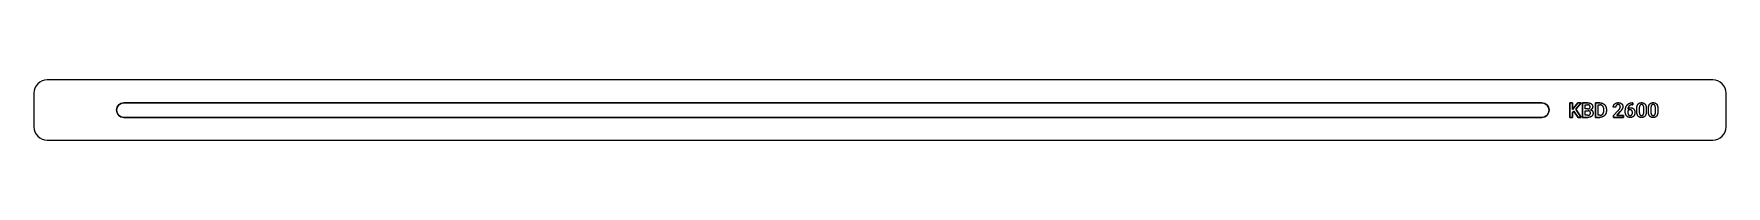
# Model space of a CAD drawing. Header units: millimetres. Extents: x -359 to -3, y 3 to 16.
import ezdxf

# ---------------------------------------------------------------- set-up
doc = ezdxf.new("R2010")
doc.units = ezdxf.units.MM

msp = doc.modelspace()

# ---------------------------------------------------------------- linework, layer by layer
for p, q in [((-28.88, 9.43), (-28.88, 9.59)), ((-28.34, 9.58), (-28.34, 9.43)), ((-28.34, 9.58), (-28.34, 9.43)), ((-26.37, 10.1), (-26.89, 10.1)), ((-26.37, 10.1), (-26.89, 10.1)), ((-24.37, 9.14), (-24.37, 9.34)), ((-24.37, 9.14), (-24.37, 9.34)), ((-23.85, 9.25), (-23.85, 9.09)), ((-21.95, 9.27), (-21.95, 9.76)), ((-21.95, 9.27), (-21.95, 9.76)), ((-21.43, 9.84), (-21.43, 9.19)), ((-20.47, 9.19), (-20.47, 9.84)), ((-19.95, 9.76), (-19.95, 9.27)), ((-19.95, 9.76), (-19.95, 9.27)), ((-19.51, 9.27), (-19.51, 9.76)), ((-19.51, 9.27), (-19.51, 9.76)), ((-18.99, 9.84), (-18.99, 9.19)), ((-18.03, 9.19), (-18.03, 9.84)), ((-17.51, 9.76), (-17.51, 9.27)), ((-17.51, 9.76), (-17.51, 9.27))]:
    msp.add_line(p, q)
for points in [[(-358.77, 6, 0.414214), (-355.95, 3.17), (-6, 3.17, 0.414214), (-3.17, 6), (-3.17, 13.05, 0.414214), (-6, 15.87), (-355.95, 15.87, 0.414214), (-358.77, 13.05)], [(-339.88, 11.02, 1), (-339.88, 7.98), (-41.89, 7.98, 1), (-41.89, 11.02)], [(-339.88, 7.98, -1), (-339.88, 11.02), (-41.89, 11.02, -1), (-41.89, 7.98)]]:
    msp.add_lwpolyline(points, format="xyb", close=True)
for points in [[(-35.49, 8.92), (-35.15, 9.29), (-34.25, 7.98), (-33.61, 7.98), (-34.79, 9.68), (-33.67, 11.03), (-34.33, 11.03), (-35.2, 9.97), (-35.49, 9.61), (-35.49, 11.03), (-36.04, 11.03), (-36.04, 7.98), (-35.49, 7.98)], [(-34.25, 7.98), (-35.15, 9.29), (-35.49, 8.92), (-35.49, 7.98), (-36.04, 7.98), (-36.04, 11.03), (-35.49, 11.03), (-35.49, 9.61), (-35.2, 9.97), (-34.33, 11.03), (-33.67, 11.03), (-34.79, 9.68), (-33.61, 7.98)]]:
    msp.add_lwpolyline(points, close=True)
for points in [[(-32.28, 11.03), (-33.33, 11.03), (-33.33, 7.98), (-32.21, 7.98)], [(-32.21, 7.98), (-33.33, 7.98), (-33.33, 11.03), (-32.28, 11.03)], [(-29.71, 11.03), (-30.62, 11.03), (-30.62, 7.98), (-29.73, 7.98)], [(-29.73, 7.98), (-30.62, 7.98), (-30.62, 11.03), (-29.71, 11.03)], [(-22.83, 10.62), (-22.8, 10.62), (-22.8, 11.05), (-22.86, 11.05)], [(-22.86, 11.05), (-22.8, 11.05), (-22.8, 10.62), (-22.83, 10.62)], [(-32.28, 9.75), (-32.79, 9.75), (-32.79, 10.59), (-32.28, 10.59)], [(-32.21, 8.42), (-32.79, 8.42), (-32.79, 9.35), (-32.18, 9.35)], [(-29.73, 8.42), (-30.07, 8.42), (-30.07, 10.59), (-29.71, 10.59)], [(-25.84, 9.42), (-26.83, 8.34), (-26.83, 7.98), (-24.77, 7.98), (-24.77, 8.4), (-26.18, 8.4), (-25.52, 9.11)], [(-25.52, 9.11), (-26.18, 8.4), (-24.77, 8.4), (-24.77, 7.98), (-26.83, 7.98), (-26.83, 8.34), (-25.84, 9.42)]]:
    msp.add_lwpolyline(points)
for points in [[(-32.28, 11.03), (-31.77, 11.03), (-31.22, 10.62), (-31.22, 10.21)], [(-32.28, 11.03), (-31.77, 11.03), (-31.22, 10.62), (-31.22, 10.21)], [(-29.71, 11.03), (-29.31, 11.03), (-28.68, 10.67), (-28.34, 10.01), (-28.34, 9.58)], [(-29.71, 11.03), (-29.31, 11.03), (-28.68, 10.67), (-28.34, 10.01), (-28.34, 9.58)], [(-26.89, 10.1), (-26.89, 10.37), (-26.64, 10.81), (-26.17, 11.07), (-25.85, 11.07)], [(-26.89, 10.1), (-26.89, 10.37), (-26.64, 10.81), (-26.17, 11.07), (-25.85, 11.07)], [(-25.85, 11.07), (-25.55, 11.07), (-25.12, 10.87), (-24.89, 10.49), (-24.89, 10.23)], [(-25.85, 11.07), (-25.55, 11.07), (-25.12, 10.87), (-24.89, 10.49), (-24.89, 10.23)], [(-24.37, 9.34), (-24.37, 9.82), (-24.06, 10.59), (-23.38, 11.05), (-22.86, 11.05)], [(-24.37, 9.34), (-24.37, 9.82), (-24.06, 10.59), (-23.38, 11.05), (-22.86, 11.05)], [(-21.95, 9.76), (-21.95, 10.45), (-21.43, 11.07), (-20.95, 11.07)], [(-21.95, 9.76), (-21.95, 10.45), (-21.43, 11.07), (-20.95, 11.07)], [(-20.95, 11.07), (-20.48, 11.07), (-19.95, 10.45), (-19.95, 9.76)], [(-20.95, 11.07), (-20.48, 11.07), (-19.95, 10.45), (-19.95, 9.76)], [(-19.51, 9.76), (-19.51, 10.45), (-18.99, 11.07), (-18.51, 11.07)], [(-19.51, 9.76), (-19.51, 10.45), (-18.99, 11.07), (-18.51, 11.07)], [(-18.51, 11.07), (-18.04, 11.07), (-17.51, 10.45), (-17.51, 9.76)], [(-18.51, 11.07), (-18.04, 11.07), (-17.51, 10.45), (-17.51, 9.76)], [(-31.76, 10.17), (-31.76, 10.39), (-32.01, 10.59), (-32.28, 10.59)], [(-32.28, 9.75), (-32.03, 9.75), (-31.76, 9.97), (-31.76, 10.17)], [(-32.21, 8.42), (-31.95, 8.42), (-31.69, 8.67), (-31.69, 8.88)], [(-31.14, 8.88), (-31.14, 8.44), (-31.7, 7.98), (-32.21, 7.98)], [(-31.14, 8.88), (-31.14, 8.44), (-31.7, 7.98), (-32.21, 7.98)], [(-31.69, 8.88), (-31.69, 9.35), (-32.18, 9.35)], [(-31.22, 10.21), (-31.22, 9.99), (-31.44, 9.66), (-31.66, 9.57)], [(-31.22, 10.21), (-31.22, 9.99), (-31.44, 9.66), (-31.66, 9.57)], [(-31.66, 9.57), (-31.4, 9.5), (-31.14, 9.12), (-31.14, 8.88)], [(-31.66, 9.57), (-31.4, 9.5), (-31.14, 9.12), (-31.14, 8.88)], [(-29.73, 8.42), (-29.31, 8.42), (-28.88, 8.95), (-28.88, 9.43)], [(-28.34, 9.43), (-28.34, 9), (-28.68, 8.34), (-29.31, 7.98), (-29.73, 7.98)], [(-28.34, 9.43), (-28.34, 9), (-28.68, 8.34), (-29.31, 7.98), (-29.73, 7.98)], [(-28.88, 9.59), (-28.88, 10.07), (-29.31, 10.59), (-29.71, 10.59)], [(-25.86, 10.66), (-26.11, 10.66), (-26.37, 10.35), (-26.37, 10.1)], [(-25.86, 10.66), (-26.11, 10.66), (-26.37, 10.35), (-26.37, 10.1)], [(-25.41, 10.18), (-25.41, 10.39), (-25.65, 10.66), (-25.86, 10.66)], [(-25.41, 10.18), (-25.41, 10.39), (-25.65, 10.66), (-25.86, 10.66)], [(-25.84, 9.42), (-25.68, 9.6), (-25.49, 9.86), (-25.41, 10.07), (-25.41, 10.18)], [(-25.84, 9.42), (-25.68, 9.6), (-25.49, 9.86), (-25.41, 10.07), (-25.41, 10.18)], [(-24.89, 10.23), (-24.89, 9.96), (-25.21, 9.43), (-25.52, 9.11)], [(-24.89, 10.23), (-24.89, 9.96), (-25.21, 9.43), (-25.52, 9.11)], [(-23.34, 7.94), (-23.66, 7.94), (-24.13, 8.27), (-24.37, 8.81), (-24.37, 9.14)], [(-23.34, 7.94), (-23.66, 7.94), (-24.13, 8.27), (-24.37, 8.81), (-24.37, 9.14)], [(-23.35, 9.59), (-23.52, 9.59), (-23.79, 9.4), (-23.85, 9.25)], [(-23.85, 9.09), (-23.85, 8.86), (-23.72, 8.53), (-23.49, 8.36), (-23.35, 8.36)], [(-22.83, 10.62), (-23.15, 10.62), (-23.58, 10.39), (-23.81, 10.01), (-23.84, 9.75)], [(-22.83, 10.62), (-23.15, 10.62), (-23.58, 10.39), (-23.81, 10.01), (-23.84, 9.75)], [(-23.84, 9.75), (-23.73, 9.87), (-23.41, 10.01), (-23.22, 10.01)], [(-23.84, 9.75), (-23.73, 9.87), (-23.41, 10.01), (-23.22, 10.01)], [(-22.86, 8.97), (-22.86, 9.14), (-22.98, 9.42), (-23.2, 9.59), (-23.35, 9.59)], [(-23.35, 8.36), (-23.2, 8.36), (-22.98, 8.52), (-22.86, 8.79), (-22.86, 8.97)], [(-22.35, 8.98), (-22.35, 8.69), (-22.58, 8.21), (-23.04, 7.94), (-23.34, 7.94)], [(-22.35, 8.98), (-22.35, 8.69), (-22.58, 8.21), (-23.04, 7.94), (-23.34, 7.94)], [(-23.22, 10.01), (-22.93, 10.01), (-22.54, 9.72), (-22.35, 9.26), (-22.35, 8.98)], [(-23.22, 10.01), (-22.93, 10.01), (-22.54, 9.72), (-22.35, 9.26), (-22.35, 8.98)], [(-20.95, 7.94), (-21.43, 7.94), (-21.95, 8.57), (-21.95, 9.27)], [(-20.95, 7.94), (-21.43, 7.94), (-21.95, 8.57), (-21.95, 9.27)], [(-20.95, 10.66), (-21.19, 10.66), (-21.43, 10.28), (-21.43, 9.84)], [(-21.43, 9.19), (-21.43, 8.75), (-21.19, 8.36), (-20.95, 8.36)], [(-20.47, 9.84), (-20.47, 10.28), (-20.71, 10.66), (-20.95, 10.66)], [(-19.95, 9.27), (-19.95, 7.94), (-20.95, 7.94)], [(-19.95, 9.27), (-19.95, 7.94), (-20.95, 7.94)], [(-20.95, 8.36), (-20.71, 8.36), (-20.47, 8.75), (-20.47, 9.19)], [(-18.51, 7.94), (-18.98, 7.94), (-19.51, 8.57), (-19.51, 9.27)], [(-18.51, 7.94), (-18.98, 7.94), (-19.51, 8.57), (-19.51, 9.27)], [(-18.51, 10.66), (-18.75, 10.66), (-18.99, 10.28), (-18.99, 9.84)], [(-18.99, 9.19), (-18.99, 8.75), (-18.75, 8.36), (-18.51, 8.36)], [(-18.03, 9.84), (-18.03, 10.28), (-18.27, 10.66), (-18.51, 10.66)], [(-17.51, 9.27), (-17.51, 7.94), (-18.51, 7.94)], [(-17.51, 9.27), (-17.51, 7.94), (-18.51, 7.94)], [(-18.51, 8.36), (-18.27, 8.36), (-18.03, 8.75), (-18.03, 9.19)]]:
    msp.add_open_spline(points, degree=2)

doc.saveas('drawing.dxf')
